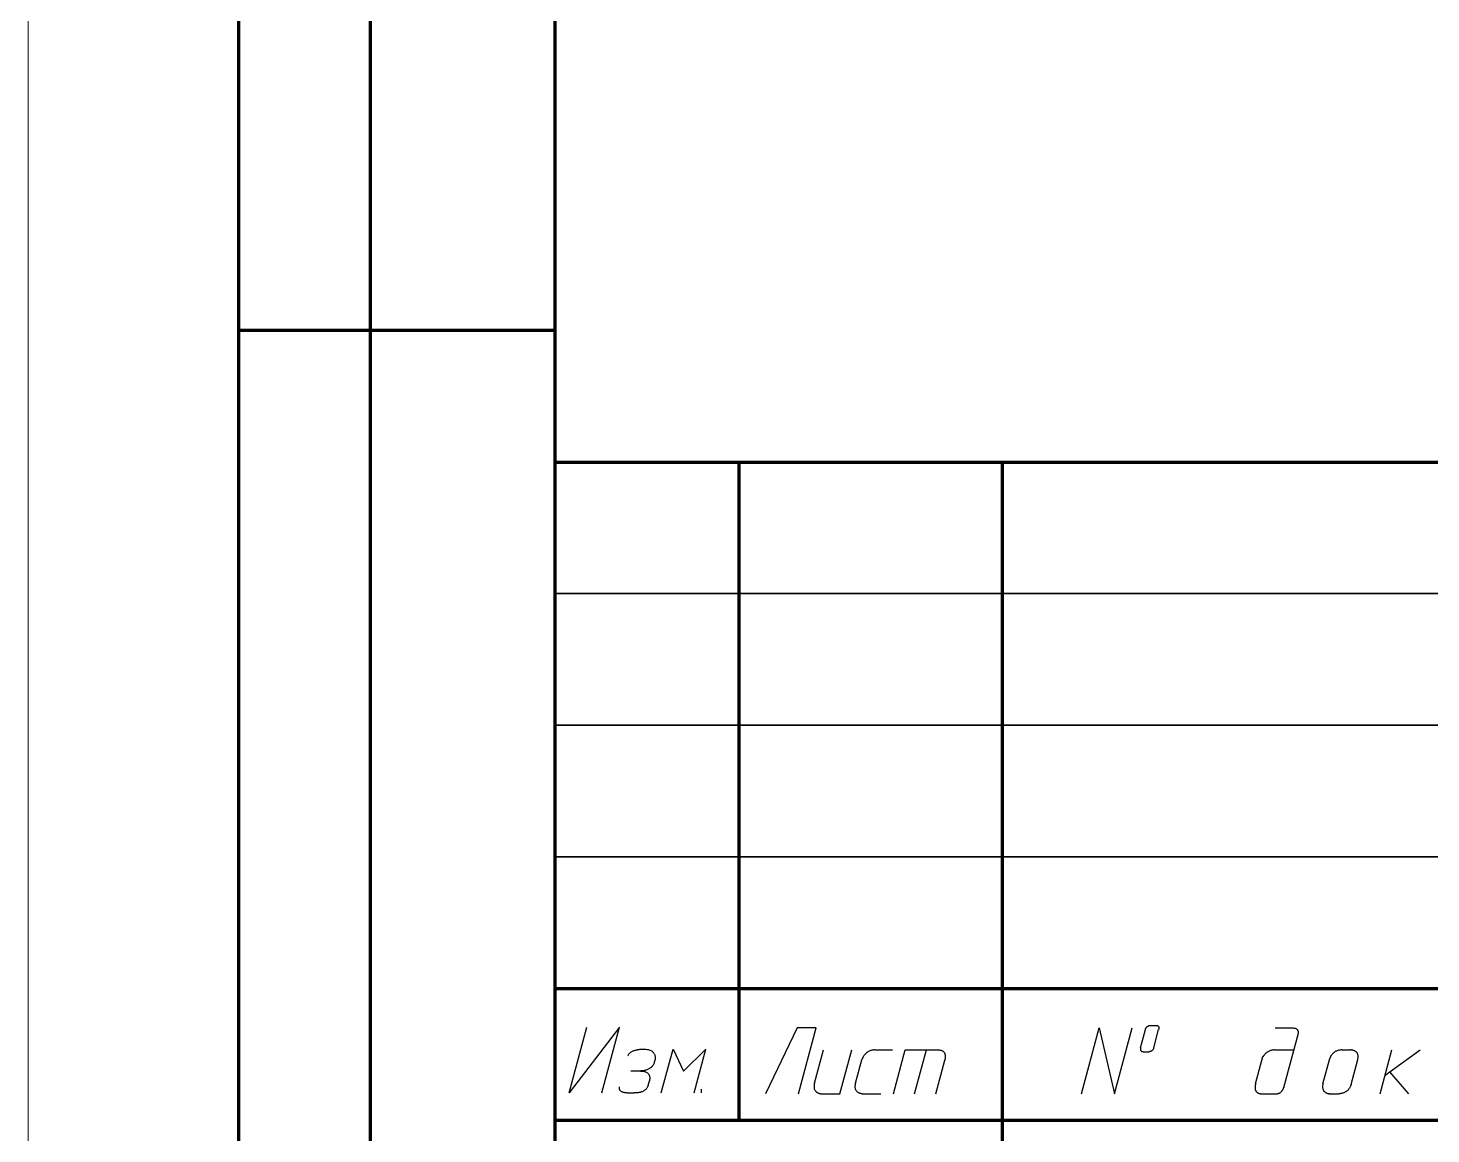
# Model space of a CAD drawing. Header units: millimetres. Extents: x 0 to 210, y 0 to 297.
# Drawn here: x 0 to 53.3, y 34.5 to 76.5 of the extents above; entities that cross this region are included whole.
import ezdxf

# ---------------------------------------------------------------- set-up
doc = ezdxf.new("R2010")
doc.units = ezdxf.units.MM
doc.layers.get('0').update_dxf_attribs({"linetype": 'CONTINUOUS', "lineweight": 0})

# ---------------------------------------------------------------- blocks, each defined once
blk = doc.blocks.new('left_field001')
at = {"lineweight": 100}
for p, q in [((-12, 0), (-12, 145)), ((-7, 0), (-7, 145)), ((0, 145), (0, 0)), ((0, 60), (-12, 60))]:
    blk.add_line(p, q, dxfattribs=at)

msp = doc.modelspace()

# ---------------------------------------------------------------- linework, layer by layer
for p, q in [((0, 297), (0, 0)), ((20, 5), (20, 292)), ((20, 5), (20, 60)), ((20, 55), (85, 55))]:
    msp.add_line(p, q)
at = {"lineweight": 100}
for p, q in [((20, 292), (20, 5)), ((20, 60), (205, 60)), ((27, 35), (27, 60)), ((37, 5), (37, 60)), ((20, 40), (85, 40)), ((20, 35), (85, 35))]:
    msp.add_line(p, q, dxfattribs=at)
at = {"lineweight": 35}
for p, q in [((20, 55), (85, 55)), ((20, 50), (85, 50)), ((20, 45), (85, 45))]:
    msp.add_line(p, q, dxfattribs=at)
at = {"color": 7, "linetype": 'CONTINUOUS', "lineweight": 25}
for p, q in [((22.46, 38.533), (20.541, 36.033)), ((20.541, 36.033), (21.21, 38.533)), ((21.791, 36.033), (22.46, 38.533)), ((29.206, 38.5), (28, 36)), ((29.92, 38.5), (29.206, 38.5)), ((29.25, 36), (29.92, 38.5)), ((22.77, 37.436), (22.78, 37.461)), ((22.78, 37.461), (22.792, 37.484)), ((22.792, 37.484), (22.806, 37.505)), ((22.806, 37.505), (22.822, 37.525)), ((22.822, 37.525), (22.841, 37.544)), ((22.841, 37.544), (22.86, 37.561)), ((22.86, 37.561), (22.881, 37.577)), ((22.881, 37.577), (22.904, 37.592)), ((22.904, 37.592), (22.927, 37.605)), ((22.927, 37.605), (22.952, 37.618)), ((22.952, 37.618), (22.977, 37.629)), ((22.977, 37.629), (23.003, 37.639)), ((23.003, 37.639), (23.029, 37.648)), ((23.029, 37.648), (23.055, 37.656)), ((23.055, 37.656), (23.081, 37.663)), ((23.081, 37.663), (23.107, 37.67)), ((23.107, 37.67), (23.133, 37.675)), ((23.133, 37.675), (23.158, 37.68)), ((23.158, 37.68), (23.182, 37.684)), ((23.182, 37.684), (23.206, 37.688)), ((23.206, 37.688), (23.228, 37.691)), ((23.228, 37.691), (23.249, 37.693)), ((23.249, 37.693), (23.269, 37.695)), ((23.269, 37.695), (23.287, 37.697)), ((23.287, 37.697), (23.303, 37.698)), ((23.303, 37.698), (23.317, 37.699)), ((23.317, 37.699), (23.329, 37.699)), ((23.329, 37.699), (23.339, 37.699)), ((23.339, 37.699), (23.346, 37.7)), ((23.346, 37.7), (23.351, 37.7)), ((23.351, 37.7), (23.352, 37.7)), ((23.358, 37.7), (23.41, 37.698)), ((23.41, 37.698), (23.457, 37.695)), ((23.457, 37.695), (23.501, 37.689)), ((23.501, 37.689), (23.541, 37.681)), ((23.541, 37.681), (23.578, 37.671)), ((23.578, 37.671), (23.611, 37.659)), ((23.611, 37.659), (23.641, 37.646)), ((23.641, 37.646), (23.668, 37.631)), ((23.668, 37.631), (23.692, 37.615)), ((23.692, 37.615), (23.713, 37.598)), ((23.713, 37.598), (23.732, 37.58)), ((23.732, 37.58), (23.748, 37.561)), ((23.748, 37.561), (23.762, 37.541)), ((23.762, 37.541), (23.773, 37.521)), ((23.773, 37.521), (23.783, 37.501)), ((23.783, 37.501), (23.791, 37.48)), ((23.791, 37.48), (23.797, 37.46)), ((23.797, 37.46), (23.802, 37.439)), ((23.802, 37.29), (23.8, 37.28)), ((23.802, 37.439), (23.805, 37.419)), ((23.804, 37.301), (23.802, 37.29)), ((23.805, 37.315), (23.804, 37.301)), ((23.805, 37.419), (23.807, 37.4)), ((23.807, 37.329), (23.805, 37.315)), ((23.807, 37.4), (23.809, 37.381)), ((23.808, 37.345), (23.807, 37.329)), ((23.809, 37.363), (23.808, 37.345)), ((23.809, 37.381), (23.809, 37.363)), ((24.042, 36.033), (24.489, 37.7)), ((24.042, 36.033), (24.489, 37.7)), ((24.489, 37.7), (24.89, 36.866)), ((25.739, 37.7), (24.89, 36.866)), ((25.292, 36.033), (25.739, 37.7)), ((29.862, 36.407), (30.2, 37.667)), ((30.825, 36), (31.272, 37.667)), ((31.412, 36.398), (31.651, 37.29)), ((31.652, 37.292), (31.651, 37.29)), ((31.651, 37.29), (31.651, 37.29)), ((31.654, 37.297), (31.652, 37.292)), ((31.656, 37.303), (31.654, 37.297)), ((31.66, 37.312), (31.656, 37.303)), ((31.664, 37.322), (31.66, 37.312)), ((31.67, 37.334), (31.664, 37.322)), ((31.676, 37.347), (31.67, 37.334)), ((31.683, 37.361), (31.676, 37.347)), ((31.692, 37.377), (31.683, 37.361)), ((31.701, 37.393), (31.692, 37.377)), ((31.712, 37.41), (31.701, 37.393)), ((31.723, 37.428), (31.712, 37.41)), ((31.736, 37.446), (31.723, 37.428)), ((31.75, 37.464), (31.736, 37.446)), ((31.765, 37.483), (31.75, 37.464)), ((31.782, 37.501), (31.765, 37.483)), ((31.799, 37.52), (31.782, 37.501)), ((31.818, 37.538), (31.799, 37.52)), ((31.838, 37.555), (31.818, 37.538)), ((31.86, 37.572), (31.838, 37.555)), ((31.882, 37.588), (31.86, 37.572)), ((31.906, 37.602), (31.882, 37.588)), ((31.932, 37.616), (31.906, 37.602)), ((31.959, 37.629), (31.932, 37.616)), ((31.987, 37.64), (31.959, 37.629)), ((32.017, 37.649), (31.987, 37.64)), ((32.049, 37.656), (32.017, 37.649)), ((32.081, 37.662), (32.049, 37.656)), ((32.116, 37.665), (32.081, 37.662)), ((32.152, 37.667), (32.116, 37.665)), ((32.152, 37.667), (32.824, 37.667)), ((32.857, 36), (33.304, 37.667)), ((33.304, 37.667), (34.562, 37.667)), ((33.66, 36), (34.107, 37.667)), ((34.562, 37.667), (34.594, 37.666)), ((34.594, 37.666), (34.624, 37.662)), ((34.624, 37.662), (34.652, 37.657)), ((34.652, 37.657), (34.677, 37.65)), ((34.677, 37.65), (34.699, 37.641)), ((34.699, 37.641), (34.719, 37.63)), ((34.719, 37.63), (34.737, 37.618)), ((34.737, 37.618), (34.753, 37.605)), ((34.753, 37.605), (34.767, 37.591)), ((34.767, 37.591), (34.779, 37.575)), ((34.779, 37.575), (34.79, 37.559)), ((34.79, 37.559), (34.798, 37.542)), ((34.798, 37.542), (34.805, 37.525)), ((34.805, 37.525), (34.811, 37.506)), ((34.807, 37.286), (34.805, 37.278)), ((34.81, 37.295), (34.807, 37.286)), ((34.812, 37.306), (34.81, 37.295)), ((34.811, 37.506), (34.816, 37.488)), ((34.814, 37.319), (34.812, 37.306)), ((34.817, 37.332), (34.814, 37.319)), ((34.816, 37.488), (34.819, 37.47)), ((34.819, 37.347), (34.817, 37.332)), ((34.819, 37.47), (34.821, 37.451)), ((34.821, 37.363), (34.819, 37.347)), ((34.821, 37.451), (34.823, 37.433)), ((34.822, 37.379), (34.821, 37.363)), ((34.823, 37.397), (34.822, 37.379)), ((34.823, 37.433), (34.823, 37.414)), ((34.823, 37.414), (34.823, 37.397)), ((23.249, 36.866), (22.884, 36.866)), ((23.249, 36.866), (23.29, 36.865)), ((23.257, 36.866), (23.255, 36.866)), ((23.261, 36.867), (23.257, 36.866)), ((23.268, 36.867), (23.261, 36.867)), ((23.276, 36.867), (23.268, 36.867)), ((23.287, 36.868), (23.276, 36.867)), ((23.3, 36.869), (23.287, 36.868)), ((23.29, 36.865), (23.328, 36.862)), ((23.315, 36.87), (23.3, 36.869)), ((23.331, 36.872), (23.315, 36.87)), ((23.328, 36.862), (23.362, 36.857)), ((23.348, 36.875), (23.331, 36.872)), ((23.367, 36.878), (23.348, 36.875)), ((23.362, 36.857), (23.394, 36.851)), ((23.387, 36.881), (23.367, 36.878)), ((23.407, 36.886), (23.387, 36.881)), ((23.394, 36.851), (23.423, 36.843)), ((23.429, 36.891), (23.407, 36.886)), ((23.423, 36.843), (23.449, 36.833)), ((23.451, 36.897), (23.429, 36.891)), ((23.449, 36.833), (23.473, 36.822)), ((23.474, 36.904), (23.451, 36.897)), ((23.473, 36.822), (23.494, 36.81)), ((23.497, 36.912), (23.474, 36.904)), ((23.494, 36.81), (23.513, 36.797)), ((23.52, 36.921), (23.497, 36.912)), ((23.513, 36.797), (23.53, 36.783)), ((23.543, 36.931), (23.52, 36.921)), ((23.53, 36.783), (23.545, 36.768)), ((23.566, 36.943), (23.543, 36.931)), ((23.545, 36.768), (23.557, 36.752)), ((23.589, 36.955), (23.566, 36.943)), ((23.612, 36.969), (23.589, 36.955)), ((23.633, 36.985), (23.612, 36.969)), ((23.654, 37.001), (23.633, 36.985)), ((23.675, 37.02), (23.654, 37.001)), ((23.694, 37.04), (23.675, 37.02)), ((23.712, 37.061), (23.694, 37.04)), ((23.728, 37.084), (23.712, 37.061)), ((23.743, 37.109), (23.728, 37.084)), ((23.756, 37.136), (23.743, 37.109)), ((23.768, 37.165), (23.756, 37.136)), ((23.778, 37.196), (23.768, 37.165)), ((23.795, 37.262), (23.778, 37.196)), ((23.796, 37.266), (23.795, 37.262)), ((23.798, 37.272), (23.796, 37.266)), ((23.8, 37.28), (23.798, 37.272)), ((34.463, 36), (34.804, 37.272)), ((34.804, 37.272), (34.803, 37.268)), ((34.805, 37.278), (34.804, 37.272)), ((22.451, 36.232), (22.452, 36.239)), ((22.451, 36.224), (22.451, 36.232)), ((22.451, 36.215), (22.451, 36.224)), ((22.452, 36.245), (22.453, 36.251)), ((22.452, 36.239), (22.452, 36.245)), ((22.453, 36.251), (22.454, 36.255)), ((22.454, 36.258), (22.455, 36.26)), ((22.454, 36.255), (22.454, 36.258)), ((22.455, 36.26), (22.455, 36.26)), ((23.512, 36.24), (23.499, 36.218)), ((23.523, 36.263), (23.512, 36.24)), ((23.533, 36.287), (23.523, 36.263)), ((23.541, 36.314), (23.533, 36.287)), ((23.541, 36.314), (23.591, 36.498)), ((23.557, 36.752), (23.568, 36.736)), ((23.568, 36.736), (23.577, 36.719)), ((23.577, 36.719), (23.585, 36.702)), ((23.585, 36.702), (23.591, 36.685)), ((23.591, 36.685), (23.596, 36.668)), ((23.592, 36.502), (23.591, 36.498)), ((23.593, 36.508), (23.592, 36.502)), ((23.595, 36.515), (23.593, 36.508)), ((23.597, 36.524), (23.595, 36.515)), ((23.596, 36.668), (23.599, 36.651)), ((23.598, 36.534), (23.597, 36.524)), ((23.6, 36.546), (23.598, 36.534)), ((23.599, 36.651), (23.602, 36.635)), ((23.602, 36.559), (23.6, 36.546)), ((23.602, 36.635), (23.603, 36.618)), ((23.603, 36.572), (23.602, 36.559)), ((23.603, 36.618), (23.604, 36.602)), ((23.604, 36.587), (23.603, 36.572)), ((23.604, 36.602), (23.604, 36.587)), ((29.843, 36.3), (29.842, 36.269)), ((29.842, 36.269), (29.843, 36.24)), ((29.847, 36.333), (29.843, 36.3)), ((29.843, 36.24), (29.847, 36.213)), ((29.853, 36.369), (29.847, 36.333)), ((29.862, 36.407), (29.853, 36.369)), ((31.395, 36.293), (31.394, 36.263)), ((31.394, 36.263), (31.397, 36.235)), ((31.398, 36.326), (31.395, 36.293)), ((31.397, 36.235), (31.401, 36.209)), ((31.403, 36.361), (31.398, 36.326)), ((31.412, 36.398), (31.403, 36.361)), ((22.452, 36.206), (22.451, 36.215)), ((22.453, 36.196), (22.452, 36.206)), ((22.455, 36.186), (22.453, 36.196)), ((22.458, 36.175), (22.455, 36.186)), ((22.461, 36.164), (22.458, 36.175)), ((22.466, 36.153), (22.461, 36.164)), ((22.471, 36.142), (22.466, 36.153)), ((22.478, 36.131), (22.471, 36.142)), ((22.486, 36.12), (22.478, 36.131)), ((22.495, 36.11), (22.486, 36.12)), ((22.506, 36.099), (22.495, 36.11)), ((22.518, 36.089), (22.506, 36.099)), ((22.531, 36.08), (22.518, 36.089)), ((22.547, 36.071), (22.531, 36.08)), ((22.564, 36.063), (22.547, 36.071)), ((22.583, 36.056), (22.564, 36.063)), ((22.605, 36.049), (22.583, 36.056)), ((22.628, 36.044), (22.605, 36.049)), ((22.653, 36.039), (22.628, 36.044)), ((22.681, 36.036), (22.653, 36.039)), ((22.711, 36.034), (22.681, 36.036)), ((22.744, 36.033), (22.711, 36.034)), ((22.744, 36.033), (23.008, 36.033)), ((23.018, 36.033), (23.008, 36.033)), ((23.03, 36.033), (23.018, 36.033)), ((23.043, 36.033), (23.03, 36.033)), ((23.058, 36.034), (23.043, 36.033)), ((23.073, 36.034), (23.058, 36.034)), ((23.09, 36.035), (23.073, 36.034)), ((23.108, 36.036), (23.09, 36.035)), ((23.127, 36.038), (23.108, 36.036)), ((23.146, 36.04), (23.127, 36.038)), ((23.166, 36.042), (23.146, 36.04)), ((23.187, 36.046), (23.166, 36.042)), ((23.208, 36.049), (23.187, 36.046)), ((23.229, 36.054), (23.208, 36.049)), ((23.25, 36.059), (23.229, 36.054)), ((23.272, 36.065), (23.25, 36.059)), ((23.294, 36.072), (23.272, 36.065)), ((23.315, 36.079), (23.294, 36.072)), ((23.336, 36.088), (23.315, 36.079)), ((23.357, 36.098), (23.336, 36.088)), ((23.378, 36.108), (23.357, 36.098)), ((23.398, 36.12), (23.378, 36.108)), ((23.417, 36.133), (23.398, 36.12)), ((23.435, 36.148), (23.417, 36.133)), ((23.453, 36.163), (23.435, 36.148)), ((23.469, 36.18), (23.453, 36.163)), ((23.485, 36.199), (23.469, 36.18)), ((23.499, 36.218), (23.485, 36.199)), ((25.572, 36.033), (25.572, 36.172)), ((25.572, 36.033), (25.572, 36.172)), ((29.847, 36.213), (29.852, 36.189)), ((29.852, 36.189), (29.86, 36.166)), ((29.86, 36.166), (29.868, 36.145)), ((29.868, 36.145), (29.879, 36.126)), ((29.879, 36.126), (29.891, 36.109)), ((29.891, 36.109), (29.904, 36.094)), ((29.904, 36.094), (29.917, 36.08)), ((29.917, 36.08), (29.932, 36.067)), ((29.932, 36.067), (29.948, 36.056)), ((29.948, 36.056), (29.964, 36.046)), ((29.964, 36.046), (29.98, 36.037)), ((29.98, 36.037), (29.996, 36.03)), ((29.996, 36.03), (30.013, 36.024)), ((30.013, 36.024), (30.029, 36.018)), ((30.029, 36.018), (30.045, 36.014)), ((30.045, 36.014), (30.06, 36.01)), ((30.06, 36.01), (30.075, 36.007)), ((30.075, 36.007), (30.089, 36.005)), ((30.089, 36.005), (30.102, 36.003)), ((30.102, 36.003), (30.114, 36.002)), ((30.114, 36.002), (30.124, 36.001)), ((30.124, 36.001), (30.133, 36)), ((30.133, 36), (30.141, 36)), ((30.141, 36), (30.146, 36)), ((30.146, 36), (30.15, 36)), ((30.15, 36), (30.825, 36)), ((31.401, 36.209), (31.408, 36.185)), ((31.408, 36.185), (31.417, 36.163)), ((31.417, 36.163), (31.427, 36.142)), ((31.427, 36.142), (31.439, 36.124)), ((31.439, 36.124), (31.453, 36.107)), ((31.453, 36.107), (31.467, 36.092)), ((31.467, 36.092), (31.483, 36.078)), ((31.483, 36.078), (31.499, 36.066)), ((31.499, 36.066), (31.516, 36.055)), ((31.516, 36.055), (31.534, 36.045)), ((31.534, 36.045), (31.552, 36.037)), ((31.552, 36.037), (31.57, 36.029)), ((31.57, 36.029), (31.587, 36.023)), ((31.587, 36.023), (31.605, 36.018)), ((31.605, 36.018), (31.622, 36.013)), ((31.622, 36.013), (31.639, 36.01)), ((31.639, 36.01), (31.654, 36.007)), ((31.654, 36.007), (31.669, 36.005)), ((31.669, 36.005), (31.683, 36.003)), ((31.683, 36.003), (31.695, 36.002)), ((31.695, 36.002), (31.705, 36.001)), ((31.705, 36.001), (31.714, 36)), ((31.714, 36), (31.721, 36)), ((31.721, 36), (31.726, 36)), ((31.726, 36), (31.729, 36)), ((31.729, 36), (32.378, 36))]:
    msp.add_line(p, q, dxfattribs=at)
at = {"linetype": 'CONTINUOUS', "lineweight": 25}
for p, q in [((40, 36), (40.67, 38.5)), ((40.67, 38.5), (41.25, 36)), ((41.25, 36), (41.92, 38.5)), ((42.24, 37.749), (42.427, 38.448)), ((42.427, 38.448), (42.431, 38.462)), ((42.431, 38.462), (42.436, 38.475)), ((42.436, 38.475), (42.442, 38.488)), ((42.442, 38.488), (42.448, 38.499)), ((42.448, 38.499), (42.454, 38.51)), ((42.454, 38.51), (42.461, 38.52)), ((42.461, 38.52), (42.468, 38.529)), ((42.468, 38.529), (42.475, 38.538)), ((42.475, 38.538), (42.483, 38.546)), ((42.483, 38.546), (42.491, 38.553)), ((42.491, 38.553), (42.499, 38.559)), ((42.499, 38.559), (42.507, 38.565)), ((42.507, 38.565), (42.515, 38.57)), ((42.515, 38.57), (42.523, 38.575)), ((42.523, 38.575), (42.531, 38.579)), ((42.531, 38.579), (42.539, 38.583)), ((42.539, 38.583), (42.547, 38.586)), ((42.547, 38.586), (42.554, 38.589)), ((42.554, 38.589), (42.561, 38.591)), ((42.561, 38.591), (42.568, 38.593)), ((42.568, 38.593), (42.574, 38.595)), ((42.574, 38.595), (42.58, 38.596)), ((42.58, 38.596), (42.586, 38.597)), ((42.586, 38.597), (42.591, 38.598)), ((42.591, 38.598), (42.595, 38.599)), ((42.595, 38.599), (42.599, 38.599)), ((42.599, 38.599), (42.602, 38.6)), ((42.602, 38.6), (42.604, 38.6)), ((42.604, 38.6), (42.605, 38.6)), ((42.605, 38.6), (42.606, 38.6)), ((42.606, 38.6), (42.606, 38.6)), ((42.606, 38.6), (42.828, 38.6)), ((42.739, 37.746), (42.926, 38.444)), ((42.828, 38.6), (42.841, 38.599)), ((42.841, 38.599), (42.853, 38.598)), ((42.853, 38.598), (42.864, 38.595)), ((42.864, 38.595), (42.874, 38.593)), ((42.874, 38.593), (42.882, 38.589)), ((42.882, 38.589), (42.891, 38.585)), ((42.891, 38.585), (42.898, 38.58)), ((42.898, 38.58), (42.904, 38.575)), ((42.904, 38.575), (42.91, 38.569)), ((42.91, 38.569), (42.915, 38.563)), ((42.915, 38.563), (42.919, 38.557)), ((42.919, 38.557), (42.922, 38.55)), ((42.922, 38.55), (42.925, 38.544)), ((42.925, 38.544), (42.928, 38.537)), ((42.927, 38.446), (42.926, 38.444)), ((42.928, 38.452), (42.927, 38.448)), ((42.927, 38.448), (42.927, 38.446)), ((42.928, 38.537), (42.93, 38.53)), ((42.929, 38.455), (42.928, 38.452)), ((42.93, 38.46), (42.929, 38.455)), ((42.93, 38.53), (42.931, 38.523)), ((42.931, 38.464), (42.93, 38.46)), ((42.931, 38.523), (42.932, 38.515)), ((42.932, 38.475), (42.931, 38.47)), ((42.931, 38.47), (42.931, 38.464)), ((42.932, 38.515), (42.933, 38.508)), ((42.933, 38.482), (42.932, 38.475)), ((42.933, 38.508), (42.933, 38.501)), ((42.933, 38.501), (42.933, 38.495)), ((42.933, 38.495), (42.933, 38.488)), ((42.933, 38.488), (42.933, 38.482)), ((47.351, 38.5), (48.03, 38.5)), ((48.03, 38.5), (48.054, 38.499)), ((48.054, 38.499), (48.075, 38.497)), ((48.075, 38.497), (48.095, 38.493)), ((48.095, 38.493), (48.113, 38.488)), ((48.113, 38.488), (48.13, 38.482)), ((48.13, 38.482), (48.144, 38.475)), ((48.144, 38.475), (48.157, 38.467)), ((48.157, 38.467), (48.169, 38.459)), ((48.169, 38.459), (48.18, 38.449)), ((48.18, 38.449), (48.189, 38.439)), ((48.189, 38.439), (48.197, 38.429)), ((48.197, 38.429), (48.204, 38.418)), ((48.204, 38.418), (48.209, 38.407)), ((48.209, 38.407), (48.214, 38.395)), ((48.214, 38.395), (48.218, 38.384)), ((48.218, 38.384), (48.221, 38.373)), ((48.221, 38.373), (48.224, 38.362)), ((48.224, 38.362), (48.226, 38.352)), ((48.226, 38.352), (48.227, 38.342)), ((47.68, 36.243), (48.23, 38.297)), ((48.227, 38.342), (48.228, 38.332)), ((48.228, 38.332), (48.228, 38.323)), ((48.228, 38.323), (48.228, 38.315)), ((48.228, 38.315), (48.228, 38.308)), ((48.228, 38.308), (48.228, 38.302)), ((48.228, 38.302), (48.228, 38.297)), ((48.228, 38.297), (48.228, 38.293)), ((48.228, 38.293), (48.228, 38.291)), ((48.228, 38.29), (48.229, 38.293)), ((48.228, 38.291), (48.228, 38.29)), ((48.228, 38.29), (48.228, 38.29)), ((48.229, 38.293), (48.23, 38.297)), ((42.234, 37.722), (42.233, 37.71)), ((42.233, 37.71), (42.233, 37.699)), ((42.233, 37.699), (42.234, 37.688)), ((42.237, 37.735), (42.234, 37.722)), ((42.234, 37.688), (42.235, 37.678)), ((42.235, 37.678), (42.237, 37.669)), ((42.24, 37.749), (42.237, 37.735)), ((42.237, 37.669), (42.24, 37.661)), ((42.24, 37.661), (42.243, 37.653)), ((42.243, 37.653), (42.247, 37.646)), ((42.247, 37.646), (42.252, 37.64)), ((42.252, 37.64), (42.257, 37.634)), ((42.257, 37.634), (42.262, 37.629)), ((42.262, 37.629), (42.267, 37.625)), ((42.267, 37.625), (42.273, 37.621)), ((42.273, 37.621), (42.279, 37.617)), ((42.279, 37.617), (42.285, 37.614)), ((42.285, 37.614), (42.291, 37.611)), ((42.291, 37.611), (42.297, 37.609)), ((42.297, 37.609), (42.303, 37.607)), ((42.303, 37.607), (42.308, 37.605)), ((42.308, 37.605), (42.314, 37.604)), ((42.314, 37.604), (42.319, 37.603)), ((42.319, 37.603), (42.323, 37.602)), ((42.323, 37.602), (42.328, 37.601)), ((42.328, 37.601), (42.331, 37.601)), ((42.331, 37.601), (42.334, 37.6)), ((42.334, 37.6), (42.337, 37.6)), ((42.337, 37.6), (42.339, 37.6)), ((42.339, 37.6), (42.34, 37.6)), ((42.34, 37.6), (42.34, 37.6)), ((42.34, 37.6), (42.574, 37.6)), ((42.575, 37.6), (42.574, 37.6)), ((42.576, 37.6), (42.575, 37.6)), ((42.578, 37.6), (42.576, 37.6)), ((42.58, 37.6), (42.578, 37.6)), ((42.583, 37.601), (42.58, 37.6)), ((42.587, 37.601), (42.583, 37.601)), ((42.591, 37.602), (42.587, 37.601)), ((42.596, 37.602), (42.591, 37.602)), ((42.601, 37.604), (42.596, 37.602)), ((42.607, 37.605), (42.601, 37.604)), ((42.613, 37.607), (42.607, 37.605)), ((42.619, 37.608), (42.613, 37.607)), ((42.625, 37.611), (42.619, 37.608)), ((42.632, 37.613), (42.625, 37.611)), ((42.639, 37.617), (42.632, 37.613)), ((42.646, 37.62), (42.639, 37.617)), ((42.653, 37.624), (42.646, 37.62)), ((42.66, 37.629), (42.653, 37.624)), ((42.667, 37.634), (42.66, 37.629)), ((42.675, 37.639), (42.667, 37.634)), ((42.682, 37.645), (42.675, 37.639)), ((42.689, 37.652), (42.682, 37.645)), ((42.695, 37.66), (42.689, 37.652)), ((42.702, 37.668), (42.695, 37.66)), ((42.708, 37.677), (42.702, 37.668)), ((42.714, 37.686), (42.708, 37.677)), ((42.72, 37.696), (42.714, 37.686)), ((42.726, 37.707), (42.72, 37.696)), ((42.731, 37.719), (42.726, 37.707)), ((42.735, 37.732), (42.731, 37.719)), ((42.739, 37.746), (42.735, 37.732)), ((46.606, 36.384), (46.882, 37.413)), ((46.879, 37.401), (46.88, 37.406)), ((46.879, 37.399), (46.879, 37.401)), ((46.88, 37.399), (46.879, 37.399)), ((46.88, 37.406), (46.882, 37.413)), ((46.882, 37.401), (46.88, 37.399)), ((46.885, 37.405), (46.882, 37.401)), ((46.888, 37.41), (46.885, 37.405)), ((46.893, 37.418), (46.888, 37.41)), ((46.899, 37.426), (46.893, 37.418)), ((46.906, 37.436), (46.899, 37.426)), ((46.914, 37.447), (46.906, 37.436)), ((46.922, 37.459), (46.914, 37.447)), ((46.933, 37.472), (46.922, 37.459)), ((46.944, 37.486), (46.933, 37.472)), ((46.956, 37.5), (46.944, 37.486)), ((46.969, 37.514), (46.956, 37.5)), ((46.984, 37.529), (46.969, 37.514)), ((47, 37.543), (46.984, 37.529)), ((47.016, 37.558), (47, 37.543)), ((47.035, 37.572), (47.016, 37.558)), ((47.054, 37.586), (47.035, 37.572)), ((47.075, 37.599), (47.054, 37.586)), ((47.096, 37.612), (47.075, 37.599)), ((47.119, 37.623), (47.096, 37.612)), ((47.144, 37.634), (47.119, 37.623)), ((47.17, 37.643), (47.144, 37.634)), ((47.197, 37.651), (47.17, 37.643)), ((47.225, 37.658), (47.197, 37.651)), ((47.255, 37.663), (47.225, 37.658)), ((47.286, 37.666), (47.255, 37.663)), ((47.319, 37.667), (47.286, 37.666)), ((47.319, 37.667), (48.061, 37.667)), ((49.165, 36.378), (49.424, 37.346)), ((49.425, 37.35), (49.424, 37.347)), ((49.424, 37.347), (49.424, 37.346)), ((49.426, 37.355), (49.425, 37.35)), ((49.429, 37.361), (49.426, 37.355)), ((49.432, 37.369), (49.429, 37.361)), ((49.435, 37.378), (49.432, 37.369)), ((49.44, 37.389), (49.435, 37.378)), ((49.445, 37.4), (49.44, 37.389)), ((49.451, 37.412), (49.445, 37.4)), ((49.458, 37.426), (49.451, 37.412)), ((49.466, 37.44), (49.458, 37.426)), ((49.475, 37.454), (49.466, 37.44)), ((49.485, 37.469), (49.475, 37.454)), ((49.496, 37.484), (49.485, 37.469)), ((49.509, 37.499), (49.496, 37.484)), ((49.522, 37.515), (49.509, 37.499)), ((49.537, 37.53), (49.522, 37.515)), ((49.553, 37.545), (49.537, 37.53)), ((49.57, 37.56), (49.553, 37.545)), ((49.589, 37.575), (49.57, 37.56)), ((49.609, 37.588), (49.589, 37.575)), ((49.63, 37.601), (49.609, 37.588)), ((49.653, 37.614), (49.63, 37.601)), ((49.678, 37.625), (49.653, 37.614)), ((49.704, 37.635), (49.678, 37.625)), ((49.732, 37.644), (49.704, 37.635)), ((49.761, 37.652), (49.732, 37.644)), ((49.792, 37.658), (49.761, 37.652)), ((49.825, 37.663), (49.792, 37.658)), ((49.86, 37.666), (49.825, 37.663)), ((49.896, 37.667), (49.86, 37.666)), ((49.896, 37.667), (50.209, 37.667)), ((50.21, 37.667), (50.209, 37.667)), ((50.213, 37.667), (50.21, 37.667)), ((50.217, 37.666), (50.213, 37.667)), ((50.224, 37.666), (50.217, 37.666)), ((50.233, 37.665), (50.224, 37.666)), ((50.23, 36.353), (50.485, 37.306)), ((50.243, 37.664), (50.233, 37.665)), ((50.254, 37.663), (50.243, 37.664)), ((50.267, 37.66), (50.254, 37.663)), ((50.28, 37.658), (50.267, 37.66)), ((50.295, 37.655), (50.28, 37.658)), ((50.31, 37.651), (50.295, 37.655)), ((50.325, 37.646), (50.31, 37.651)), ((50.341, 37.64), (50.325, 37.646)), ((50.357, 37.633), (50.341, 37.64)), ((50.373, 37.626), (50.357, 37.633)), ((50.389, 37.617), (50.373, 37.626)), ((50.405, 37.607), (50.389, 37.617)), ((50.42, 37.596), (50.405, 37.607)), ((50.434, 37.584), (50.42, 37.596)), ((50.447, 37.57), (50.434, 37.584)), ((50.459, 37.555), (50.447, 37.57)), ((50.47, 37.538), (50.459, 37.555)), ((50.48, 37.519), (50.47, 37.538)), ((50.488, 37.499), (50.48, 37.519)), ((50.485, 37.306), (50.493, 37.34)), ((50.494, 37.478), (50.488, 37.499)), ((50.493, 37.34), (50.498, 37.372)), ((50.499, 37.454), (50.494, 37.478)), ((50.498, 37.372), (50.501, 37.401)), ((50.501, 37.428), (50.499, 37.454)), ((50.501, 37.401), (50.501, 37.428)), ((51.334, 36), (51.781, 37.667)), ((51.525, 36.714), (52.853, 37.667)), ((51.692, 36.833), (52.406, 36)), ((46.587, 36.283), (46.585, 36.254)), ((46.585, 36.254), (46.585, 36.227)), ((46.585, 36.227), (46.587, 36.202)), ((46.591, 36.315), (46.587, 36.283)), ((46.597, 36.348), (46.591, 36.315)), ((46.606, 36.384), (46.597, 36.348)), ((47.669, 36.216), (47.672, 36.224)), ((47.672, 36.224), (47.675, 36.231)), ((47.675, 36.231), (47.677, 36.237)), ((47.677, 36.237), (47.678, 36.241)), ((47.678, 36.241), (47.68, 36.244)), ((47.68, 36.244), (47.68, 36.246)), ((47.68, 36.246), (47.68, 36.245)), ((47.68, 36.245), (47.68, 36.243)), ((49.151, 36.31), (49.148, 36.279)), ((49.148, 36.279), (49.148, 36.25)), ((49.148, 36.25), (49.151, 36.223)), ((49.156, 36.343), (49.151, 36.31)), ((49.151, 36.223), (49.155, 36.199)), ((49.165, 36.378), (49.156, 36.343)), ((50.182, 36.233), (50.167, 36.208)), ((50.196, 36.26), (50.182, 36.233)), ((50.209, 36.289), (50.196, 36.26)), ((50.22, 36.32), (50.209, 36.289)), ((50.23, 36.353), (50.22, 36.32)), ((46.587, 36.202), (46.59, 36.178)), ((46.59, 36.178), (46.595, 36.157)), ((46.595, 36.157), (46.602, 36.137)), ((46.602, 36.137), (46.61, 36.12)), ((46.61, 36.12), (46.619, 36.103)), ((46.619, 36.103), (46.629, 36.089)), ((46.629, 36.089), (46.641, 36.075)), ((46.641, 36.075), (46.653, 36.063)), ((46.653, 36.063), (46.666, 36.053)), ((46.666, 36.053), (46.68, 36.044)), ((46.68, 36.044), (46.694, 36.035)), ((46.694, 36.035), (46.708, 36.028)), ((46.708, 36.028), (46.723, 36.022)), ((46.723, 36.022), (46.738, 36.017)), ((46.738, 36.017), (46.753, 36.013)), ((46.753, 36.013), (46.768, 36.009)), ((46.768, 36.009), (46.782, 36.007)), ((46.782, 36.007), (46.796, 36.004)), ((46.796, 36.004), (46.81, 36.003)), ((46.81, 36.003), (46.823, 36.002)), ((46.823, 36.002), (46.836, 36.001)), ((46.836, 36.001), (46.847, 36)), ((46.847, 36), (46.858, 36)), ((46.858, 36), (46.867, 36)), ((46.867, 36), (46.876, 36)), ((46.876, 36), (47.397, 36)), ((47.397, 36), (47.418, 36.001)), ((47.418, 36.001), (47.438, 36.003)), ((47.438, 36.003), (47.456, 36.007)), ((47.456, 36.007), (47.474, 36.012)), ((47.474, 36.012), (47.491, 36.019)), ((47.491, 36.019), (47.508, 36.027)), ((47.508, 36.027), (47.523, 36.035)), ((47.523, 36.035), (47.538, 36.045)), ((47.538, 36.045), (47.552, 36.055)), ((47.552, 36.055), (47.565, 36.066)), ((47.565, 36.066), (47.577, 36.078)), ((47.577, 36.078), (47.588, 36.09)), ((47.588, 36.09), (47.599, 36.102)), ((47.599, 36.102), (47.609, 36.114)), ((47.609, 36.114), (47.618, 36.127)), ((47.618, 36.127), (47.627, 36.139)), ((47.627, 36.139), (47.635, 36.152)), ((47.635, 36.152), (47.642, 36.164)), ((47.642, 36.164), (47.649, 36.176)), ((47.649, 36.176), (47.655, 36.187)), ((47.655, 36.187), (47.66, 36.197)), ((47.66, 36.197), (47.665, 36.207)), ((47.665, 36.207), (47.669, 36.216)), ((49.155, 36.199), (49.162, 36.176)), ((49.162, 36.176), (49.17, 36.155)), ((49.17, 36.155), (49.18, 36.135)), ((49.18, 36.135), (49.191, 36.118)), ((49.191, 36.118), (49.203, 36.102)), ((49.203, 36.102), (49.217, 36.087)), ((49.217, 36.087), (49.231, 36.074)), ((49.231, 36.074), (49.246, 36.062)), ((49.246, 36.062), (49.262, 36.052)), ((49.262, 36.052), (49.278, 36.043)), ((49.278, 36.043), (49.293, 36.035)), ((49.293, 36.035), (49.309, 36.028)), ((49.309, 36.028), (49.325, 36.022)), ((49.325, 36.022), (49.339, 36.017)), ((49.339, 36.017), (49.354, 36.013)), ((49.354, 36.013), (49.367, 36.009)), ((49.367, 36.009), (49.379, 36.007)), ((49.379, 36.007), (49.39, 36.004)), ((49.39, 36.004), (49.4, 36.003)), ((49.4, 36.003), (49.408, 36.002)), ((49.408, 36.002), (49.414, 36.001)), ((49.414, 36.001), (49.418, 36)), ((49.419, 36), (49.416, 36)), ((49.416, 36), (49.761, 36)), ((49.418, 36), (49.42, 36)), ((49.42, 36), (49.419, 36)), ((49.765, 36), (49.761, 36)), ((49.77, 36), (49.765, 36)), ((49.777, 36), (49.77, 36)), ((49.786, 36.001), (49.777, 36)), ((49.797, 36.001), (49.786, 36.001)), ((49.809, 36.003), (49.797, 36.001)), ((49.822, 36.004), (49.809, 36.003)), ((49.836, 36.006), (49.822, 36.004)), ((49.852, 36.009), (49.836, 36.006)), ((49.868, 36.012), (49.852, 36.009)), ((49.885, 36.016), (49.868, 36.012)), ((49.903, 36.02), (49.885, 36.016)), ((49.922, 36.026), (49.903, 36.02)), ((49.941, 36.032), (49.922, 36.026)), ((49.96, 36.04), (49.941, 36.032)), ((49.98, 36.049), (49.96, 36.04)), ((50, 36.058), (49.98, 36.049)), ((50.02, 36.069), (50, 36.058)), ((50.04, 36.081), (50.02, 36.069)), ((50.059, 36.095), (50.04, 36.081)), ((50.079, 36.11), (50.059, 36.095)), ((50.098, 36.126), (50.079, 36.11)), ((50.116, 36.144), (50.098, 36.126)), ((50.134, 36.164), (50.116, 36.144)), ((50.151, 36.185), (50.134, 36.164)), ((50.167, 36.208), (50.151, 36.185))]:
    msp.add_line(p, q, dxfattribs=at)

# ---------------------------------------------------------------- block references
msp.add_blockref('left_field001', (20, 5))

doc.saveas('drawing.dxf')
